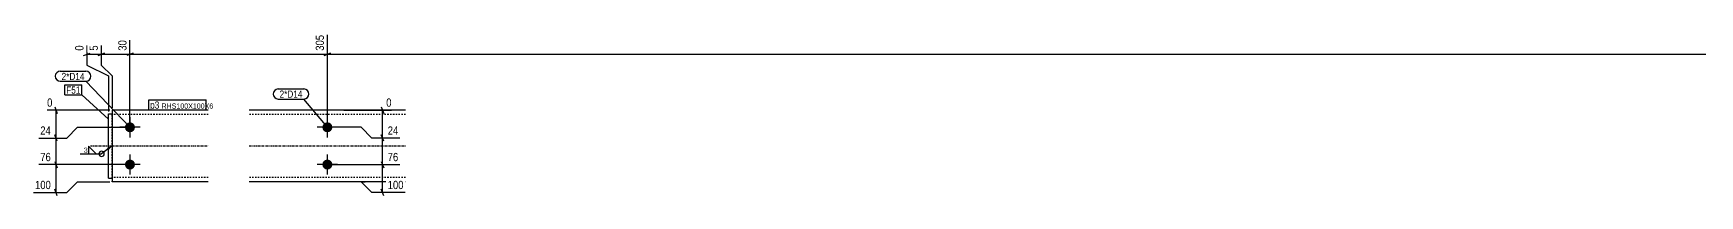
# Model space of a CAD drawing. Header units: millimetres. Extents: x 7 to 25696, y -5 to 1530.
# Drawn here: x 7 to 2328, y 34 to 261 of the extents above; entities that cross this region are included whole.
import ezdxf

# ---------------------------------------------------------------- set-up
doc = ezdxf.new("R2010")
doc.units = ezdxf.units.MM
doc.linetypes.add('DXK_LINE_DOT2', pattern=[3.9198, 1.9599, -1.9599])
doc.linetypes.add('DXK_LINE_DOT3', pattern=[5.9187, 2.979, -0.9799, 0.9799, -0.9799])
for name, color, linetype in [('MÅLSÆTNING', 7, 'Continuous'), ('STÅL', 7, 'Continuous'), ('TEKST', 7, 'Continuous')]:
    doc.layers.add(name, color=color, linetype=linetype)
doc.styles.add('Arial Narrow', font='ARIALN.TTF', dxfattribs={"height": 0.2})

msp = doc.modelspace()

# ---------------------------------------------------------------- hatches: boundary and pattern name
at = {"layer": 'STÅL', "linetype": 'Continuous'}
for points in [[(141.6, 122.2, -1), (141.6, 136.2, -1)], [(416.6, 122.2, -1), (416.6, 136.2, -1)], [(141.6, 70.2, -1), (141.6, 84.2, -1)], [(416.6, 70.2, -1), (416.6, 84.2, -1)]]:
    msp.add_hatch(color=96, dxfattribs=at).paths.add_polyline_path(points)
at = {"layer": 'TEKST', "linetype": 'Continuous'}
msp.add_hatch(color=3, dxfattribs=at).paths.add_polyline_path([(109.5, 100.1), (116.6, 103.2), (111.8, 97.1)])

# ---------------------------------------------------------------- linework, layer by layer
at = {"layer": 'MÅLSÆTNING', "color": 7, "linetype": 'Continuous'}
for p, q in [((416.6, 132.2), (416.6, 258.1)), ((77.1, 229.3), (86.1, 232.9)), ((81.6, 243.5), (81.6, 216.1)), ((97.1, 229.3), (106.1, 232.9)), ((106.1, 232.9), (97.1, 229.3)), ((101.6, 243.5), (101.6, 216.1)), ((101.6, 243.5), (101.6, 216.1)), ((146.1, 232.9), (137.1, 229.3)), ((141.6, 132.2), (141.6, 250.8)), ((412.1, 229.3), (421.1, 232.9)), ((81.6, 231.1), (101.6, 231.1)), ((81.6, 216.1), (111.6, 201.1)), ((101.6, 231.1), (141.6, 231.1)), ((101.6, 216.1), (116.6, 201.1)), ((101.6, 216.1), (116.6, 201.1)), ((111.6, 201.1), (111.6, 151.2)), ((116.6, 201.1), (116.6, 156.2)), ((116.6, 201.1), (116.6, 156.2)), ((113.6, 153.2), (26.2, 153.2)), ((36.8, 157.7), (40.4, 148.7)), ((38.6, 114.2), (38.6, 153.2)), ((439.5, 153.2), (505.9, 153.2)), ((491.7, 157.7), (495.3, 148.7)), ((40.4, 109.7), (36.8, 118.7)), ((40.4, 109.7), (36.8, 118.7)), ((53.6, 114.2), (68.6, 129.2)), ((53.6, 114.2), (68.6, 129.2)), ((68.6, 129.2), (138.6, 129.2)), ((68.6, 129.2), (138.6, 129.2)), ((463.5, 129.2), (419.6, 129.2)), ((463.5, 129.2), (419.6, 129.2)), ((478.5, 114.2), (463.5, 129.2)), ((478.5, 114.2), (463.5, 129.2)), ((495.3, 109.7), (491.7, 118.7)), ((14.5, 114.2), (53.6, 114.2)), ((14.5, 114.2), (53.6, 114.2)), ((38.6, 77.2), (38.6, 114.2)), ((517.6, 114.2), (478.5, 114.2)), ((138.6, 77.2), (14.5, 77.2)), ((138.6, 77.2), (14.5, 77.2)), ((36.8, 81.7), (40.4, 72.7)), ((36.8, 81.7), (40.4, 72.7)), ((38.6, 38.2), (38.6, 77.2)), ((419.6, 77.2), (517.6, 77.2)), ((491.7, 81.7), (495.3, 72.7)), ((493.5, 38.2), (493.5, 77.2)), ((53.6, 38.2), (68.6, 53.2)), ((68.6, 53.2), (113.6, 53.2)), ((478.5, 38.2), (463.5, 53.2)), ((463.5, 53.2), (469.1, 53.2)), ((7.2, 38.2), (53.6, 38.2)), ((40.4, 33.7), (36.8, 42.7)), ((524.9, 38.2), (478.5, 38.2)), ((495.3, 33.7), (491.7, 42.7))]:
    msp.add_line(p, q, dxfattribs=at)
at = {"layer": 'STÅL', "color": 2, "linetype": 'Continuous'}
for p, q in [((111.6, 58.2), (111.6, 148.2)), ((111.6, 148.2), (116.6, 148.2)), ((250.6, 153.2), (116.6, 153.2)), ((116.6, 153.2), (116.6, 54.1)), ((525.6, 153.2), (307.6, 153.2)), ((111.6, 58.2), (116.6, 58.2)), ((116.6, 53.2), (116.6, 54.1)), ((250.6, 53.2), (116.6, 53.2)), ((525.6, 53.2), (307.6, 53.2))]:
    msp.add_line(p, q, dxfattribs=at)
at = {"layer": 'STÅL', "color": 7, "linetype": 'DXK_LINE_DOT2'}
for p, q in [((116.6, 58.2), (116.6, 148.2)), ((250.6, 147.2), (116.6, 147.2)), ((525.6, 147.2), (307.6, 147.2)), ((116.6, 59.2), (116.6, 59.6)), ((250.6, 59.2), (116.6, 59.2)), ((525.6, 59.2), (307.6, 59.2))]:
    msp.add_line(p, q, dxfattribs=at)
at = {"layer": 'STÅL', "color": 96, "linetype": 'Continuous'}
for p, q in [((141.6, 143.2), (141.6, 115.2)), ((416.6, 115.2), (416.6, 143.2)), ((155.6, 129.2), (127.6, 129.2)), ((430.6, 129.2), (402.6, 129.2)), ((155.6, 77.2), (127.6, 77.2)), ((141.6, 91.2), (141.6, 63.2)), ((430.6, 77.2), (402.6, 77.2)), ((416.6, 63.2), (416.6, 91.2))]:
    msp.add_line(p, q, dxfattribs=at)
at = {"layer": 'STÅL', "color": 7, "linetype": 'DXK_LINE_DOT3'}
for p, q in [((86.6, 103.2), (250.6, 103.2)), ((307.6, 103.2), (525.6, 103.2))]:
    msp.add_line(p, q, dxfattribs=at)
at = {"layer": 'TEKST', "color": 3, "linetype": 'Continuous'}
msp.add_line((116.6, 103.2), (102.1, 92.2), dxfattribs=at)
for start, end in [(90, 270), (270, 90)]:
    msp.add_arc((102.1, 92.2), 3.75, start, end, dxfattribs=at)

# ---------------------------------------------------------------- wipeouts: each hides what was drawn before it
at = {"color": 0}
msp.add_wipeout([(382, 170.5), (382, 181), (350, 181), (350, 170.5)], dxfattribs=at).dxf.layer = 'TEKST'

# ---------------------------------------------------------------- next in the draw order: wipeouts: each hides what was drawn before it
at = {"color": 0, "linetype": 'Continuous'}
for points in [[(99.2, 245.9), (82.4, 245.9), (82.4, 233.8), (99.2, 233.8)], [(139.2, 253.2), (122.4, 253.2), (122.4, 233.8), (139.2, 233.8)], [(35.9, 155.6), (35.9, 172.4), (23.8, 172.4), (23.8, 155.6)], [(33.7, 116.6), (33.7, 133.4), (14.3, 133.4), (14.3, 116.6)], [(33.7, 79.6), (33.7, 96.4), (14.3, 96.4), (14.3, 79.6)], [(517.8, 79.6), (517.8, 96.4), (498.3, 96.4), (498.3, 79.6)], [(33.7, 40.6), (33.7, 57.4), (7, 57.4), (7, 40.6)], [(525.1, 40.6), (525.1, 57.4), (498.3, 57.4), (498.3, 40.6)]]:
    msp.add_wipeout(points, dxfattribs=at).dxf.layer = 'MÅLSÆTNING'
at = {"color": 0}
for points in [[(78.4, 195.2), (78.4, 205.7), (46.4, 205.7), (46.4, 195.2)], [(182.5, 155.3), (182.5, 165.8), (169.7, 165.8), (169.7, 155.3)], [(382, 170.5), (382, 181), (350, 181), (350, 170.5)], [(82.5, 93.1), (82.5, 101.8), (76.7, 101.8), (76.7, 93.1)]]:
    msp.add_wipeout(points, dxfattribs=at).dxf.layer = 'TEKST'

# ---------------------------------------------------------------- next in the draw order: linework, layer by layer
at = {"layer": 'MÅLSÆTNING', "color": 7, "linetype": 'Continuous'}
for p, q in [((146.1, 232.9), (137.1, 229.3)), ((141.6, 132.2), (141.6, 250.8)), ((141.6, 231.1), (416.6, 231.1)), ((493.5, 77.2), (493.5, 114.2)), ((419.6, 77.2), (517.6, 77.2)), ((491.7, 81.7), (495.3, 72.7))]:
    msp.add_line(p, q, dxfattribs=at)
at = {"layer": 'TEKST', "color": 7, "linetype": 'Continuous'}
for p, q in [((348.2, 182.8), (383.8, 182.8)), ((348.2, 168.7), (383.8, 168.7)), ((416.6, 129.2), (383.8, 168.7))]:
    msp.add_line(p, q, dxfattribs=at)
at = {"layer": 'TEKST', "color": 3, "linetype": 'Continuous'}
for p, q in [((94.7, 92.2), (84, 102.9)), ((84, 102.9), (84, 92.2)), ((72.1, 92.2), (102.1, 92.2)), ((84, 92.2), (94.7, 92.2))]:
    msp.add_line(p, q, dxfattribs=at)
at = {"layer": 'TEKST', "color": 7, "linetype": 'Continuous'}
for centre, start, end in [((348.2, 175.7), 90, 270), ((383.8, 175.7), 270, 90)]:
    msp.add_arc(centre, 7.05, start, end, dxfattribs=at)

# ---------------------------------------------------------------- next in the draw order: texts
at = {"layer": 'MÅLSÆTNING', "color": 3, "linetype": 'Continuous', "style": 'Arial Narrow'}
msp.add_text('30', height=11.45, rotation=90.0002, dxfattribs=at).set_placement((136.8, 236.2))
for s, height, p in [('0', 11.5, (26.2, 158)), ('24', 11.45, (16.7, 119)), ('76', 11.45, (16.7, 82)), ('76', 11.45, (500.7, 82)), ('100', 11.45, (9.4, 43)), ('100', 11.45, (500.7, 43))]:
    msp.add_text(s, height=height, dxfattribs=at).set_placement(p)
at = {"layer": 'TEKST', "color": 3, "style": 'Arial Narrow'}
for s, height, p in [('2*D14', 10.02, (350, 170.5)), ('3', 7.16, (77.3, 93.7))]:
    msp.add_text(s, height=height, dxfattribs=at).set_placement(p)

# ---------------------------------------------------------------- next in the draw order: wipeouts: each hides what was drawn before it
at = {"color": 0, "linetype": 'Continuous'}
msp.add_wipeout([(79.2, 245.9), (62.4, 245.9), (62.4, 233.8), (79.2, 233.8)], dxfattribs=at).dxf.layer = 'MÅLSÆTNING'
at = {"color": 0}
for points in [[(78.4, 195.2), (78.4, 205.7), (46.4, 205.7), (46.4, 195.2)], [(182.5, 155.3), (182.5, 165.8), (169.7, 165.8), (169.7, 155.3)]]:
    msp.add_wipeout(points, dxfattribs=at).dxf.layer = 'TEKST'

# ---------------------------------------------------------------- next in the draw order: linework, layer by layer
at = {"layer": 'TEKST', "color": 7, "linetype": 'Continuous'}
for p, q in [((44.6, 207.5), (80.2, 207.5)), ((44.6, 193.4), (80.2, 193.4)), ((141.6, 129.2), (80.2, 193.4)), ((167.9, 153.5), (167.9, 167.6)), ((116.6, 153.2), (167.9, 153.5))]:
    msp.add_line(p, q, dxfattribs=at)
for centre, start, end in [((44.6, 200.5), 90, 270), ((80.2, 200.5), 270, 90)]:
    msp.add_arc(centre, 7.05, start, end, dxfattribs=at)

# ---------------------------------------------------------------- next in the draw order: texts
at = {"layer": 'MÅLSÆTNING', "color": 3, "linetype": 'Continuous', "style": 'Arial Narrow'}
for s, p in [('0', (76.8, 236.2)), ('5', (96.8, 236.2))]:
    msp.add_text(s, height=11.5, rotation=90.0002, dxfattribs=at).set_placement(p)
at = {"layer": 'TEKST', "color": 3, "style": 'Arial Narrow'}
msp.add_text('2*D14', height=10.02, dxfattribs=at).set_placement((46.4, 195.2))

# ---------------------------------------------------------------- next in the draw order: wipeouts: each hides what was drawn before it
at = {"color": 0, "linetype": 'Continuous'}
for points in [[(414.2, 260.5), (397.4, 260.5), (397.4, 233.8), (414.2, 233.8)], [(517.8, 116.6), (517.8, 133.4), (498.3, 133.4), (498.3, 116.6)]]:
    msp.add_wipeout(points, dxfattribs=at).dxf.layer = 'MÅLSÆTNING'
at = {"color": 0}
msp.add_wipeout([(245.9, 155.3), (245.9, 162.8), (185.6, 162.8), (185.6, 155.3)], dxfattribs=at).dxf.layer = 'TEKST'

# ---------------------------------------------------------------- next in the draw order: linework, layer by layer
at = {"layer": 'MÅLSÆTNING', "color": 7, "linetype": 'Continuous'}
for p, q in [((416.6, 132.2), (416.6, 258.1)), ((421.1, 232.9), (412.1, 229.3)), ((416.6, 231.1), (2486.6, 231.1)), ((493.5, 114.2), (493.5, 153.2)), ((495.3, 109.7), (491.7, 118.7)), ((517.6, 114.2), (478.5, 114.2))]:
    msp.add_line(p, q, dxfattribs=at)

# ---------------------------------------------------------------- next in the draw order: texts
at = {"layer": 'MÅLSÆTNING', "color": 3, "linetype": 'Continuous', "style": 'Arial Narrow'}
msp.add_text('305', height=11.45, rotation=90.0002, dxfattribs=at).set_placement((411.8, 236.2))
msp.add_text('24', height=11.45, dxfattribs=at).set_placement((500.7, 119))

# ---------------------------------------------------------------- next in the draw order: wipeouts: each hides what was drawn before it
at = {"color": 0}
for points in [[(72.6, 176.2), (72.6, 186.7), (52.8, 186.7), (52.8, 176.2)], [(245.9, 155.3), (245.9, 162.8), (185.6, 162.8), (185.6, 155.3)]]:
    msp.add_wipeout(points, dxfattribs=at).dxf.layer = 'TEKST'

# ---------------------------------------------------------------- next in the draw order: linework, layer by layer
at = {"layer": 'TEKST', "color": 7, "linetype": 'Continuous'}
for p, q in [((167.9, 167.6), (247.7, 167.6)), ((247.7, 153.5), (247.7, 167.6)), ((167.9, 153.5), (247.7, 153.5))]:
    msp.add_line(p, q, dxfattribs=at)

# ---------------------------------------------------------------- next in the draw order: texts
at = {"layer": 'TEKST', "color": 3, "style": 'Arial Narrow'}
for s, height, p in [('p3', 10.02, (169.7, 155.3)), ('RHS100X100X6', 7.158, (185.6, 155.3))]:
    msp.add_text(s, height=height, dxfattribs=at).set_placement(p)

# ---------------------------------------------------------------- next in the draw order: wipeouts: each hides what was drawn before it
at = {"color": 0, "linetype": 'Continuous'}
msp.add_wipeout([(508.3, 155.6), (508.3, 172.4), (496.2, 172.4), (496.2, 155.6)], dxfattribs=at).dxf.layer = 'MÅLSÆTNING'
at = {"color": 0}
msp.add_wipeout([(72.6, 176.2), (72.6, 186.7), (52.8, 186.7), (52.8, 176.2)], dxfattribs=at).dxf.layer = 'TEKST'

# ---------------------------------------------------------------- next in the draw order: linework, layer by layer
at = {"layer": 'TEKST', "color": 7, "linetype": 'Continuous'}
for p, q in [((51, 188.5), (74.4, 188.5)), ((51, 174.4), (51, 188.5)), ((74.4, 174.4), (74.4, 188.5)), ((51, 174.4), (74.4, 174.4)), ((111.6, 140.4), (74.4, 174.4))]:
    msp.add_line(p, q, dxfattribs=at)

# ---------------------------------------------------------------- next in the draw order: texts
at = {"layer": 'MÅLSÆTNING', "color": 3, "linetype": 'Continuous', "style": 'Arial Narrow'}
msp.add_text('0', height=11.5, dxfattribs=at).set_placement((498.6, 158))
at = {"layer": 'TEKST', "color": 3, "style": 'Arial Narrow'}
msp.add_text('F51', height=10.02, dxfattribs=at).set_placement((52.8, 176.2))

doc.saveas('drawing.dxf')
